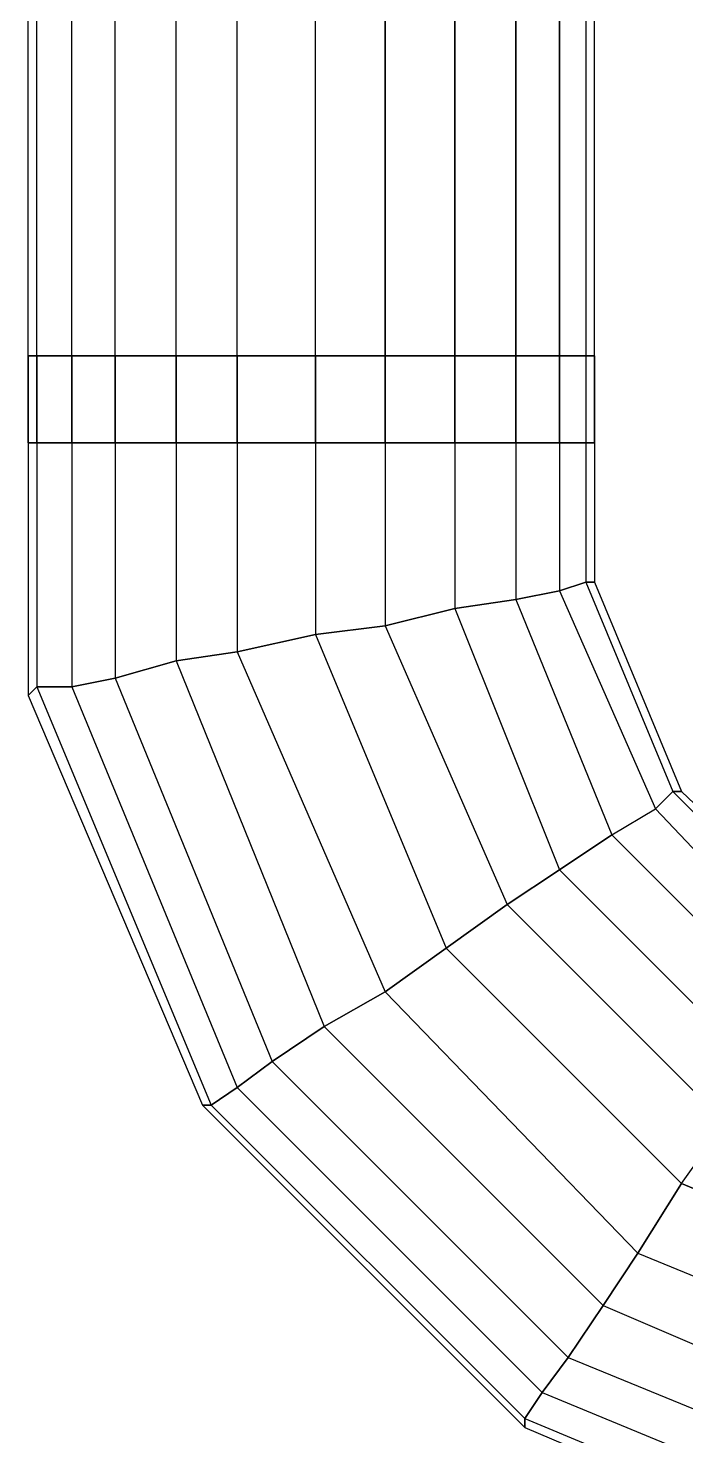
# Model space of a CAD drawing. Header units: metres. Extents: x 114 to 218, y 8 to 180.
# Drawn here: x 139.179 to 140.34, y 46.817 to 49.302 of the extents above; entities that cross this region are included whole.
import ezdxf

# ---------------------------------------------------------------- set-up
doc = ezdxf.new("R2010")
doc.units = ezdxf.units.M
doc.header["$MEASUREMENT"] = 0
doc.layers.add('M-SA4S-Round', color=7, linetype='Continuous')

msp = doc.modelspace()

# ---------------------------------------------------------------- linework, layer by layer
at = {"layer": 'M-SA4S-Round', "color": 140, "true_color": 0x00bfff}
for points in [[(139.1789, 48.5704), (139.1789, 52.6927)], [(139.1943, 48.5704), (139.1943, 52.6927)], [(139.1943, 48.5704), (139.1943, 52.6927)], [(139.2559, 48.5704), (139.2559, 52.6927)], [(139.2559, 48.5704), (139.2559, 52.6927)], [(139.3328, 48.5704), (139.3328, 52.6927)], [(139.3328, 48.5704), (139.3328, 52.6927)], [(139.4404, 48.5704), (139.4404, 52.6927)], [(139.4404, 48.5704), (139.4404, 52.6927)], [(139.5481, 48.5704), (139.5481, 52.6927)], [(139.5481, 48.5704), (139.5481, 52.6927)], [(139.6865, 48.5704), (139.6865, 52.6927), (139.8096, 52.6927), (139.8096, 48.5704), (139.9326, 48.5704)], [(139.6865, 48.5704), (139.6865, 52.6927)], [(139.8096, 52.6927), (139.9326, 52.6927), (139.9326, 48.5704), (140.0403, 48.5704)], [(139.8096, 48.5704), (139.8096, 52.6927)], [(139.9326, 52.6927), (140.0403, 52.6927), (140.0403, 48.5704), (140.1172, 48.5704)], [(139.9326, 48.5704), (139.9326, 52.6927)], [(140.0403, 52.6927), (140.1172, 52.6927), (140.1172, 48.5704), (140.1634, 48.5704)], [(140.0403, 48.5704), (140.0403, 52.6927)], [(140.1172, 52.6927), (140.1634, 52.6927), (140.1634, 48.5704), (140.1788, 48.5704), (140.1788, 52.6927), (140.1634, 52.6927)], [(140.1172, 48.5704), (140.1172, 52.6927)], [(140.1788, 52.6927), (140.1634, 52.6927), (140.1634, 48.5704)], [(139.1943, 48.7242), (139.1789, 48.7242), (139.1789, 48.1243)], [(139.1789, 48.7242), (139.1943, 48.7242), (139.1943, 48.1397)], [(139.1789, 48.7242), (139.1789, 48.7242)], [(139.2559, 48.7242), (139.1943, 48.7242), (139.1943, 48.1397)], [(139.1943, 48.7242), (139.2559, 48.7242), (139.2559, 48.1397)], [(139.1943, 48.7242), (139.1943, 48.7242)], [(139.1943, 48.7242), (139.1943, 48.7242)], [(139.3328, 48.7242), (139.2559, 48.7242), (139.2559, 48.1397)], [(139.2559, 48.7242), (139.3328, 48.7242), (139.3328, 48.155)], [(139.2559, 48.7242), (139.2559, 48.7242)], [(139.2559, 48.7242), (139.2559, 48.7242)], [(139.4404, 48.7242), (139.3328, 48.7242), (139.3328, 48.155)], [(139.3328, 48.7242), (139.4404, 48.7242), (139.4404, 48.1858)], [(139.3328, 48.7242), (139.3328, 48.7242)], [(139.3328, 48.7242), (139.3328, 48.7242)], [(139.5481, 48.7242), (139.4404, 48.7242), (139.4404, 48.1858)], [(139.4404, 48.7242), (139.5481, 48.7242), (139.5481, 48.2012)], [(139.4404, 48.7242), (139.4404, 48.7242)], [(139.4404, 48.7242), (139.4404, 48.7242)], [(139.6865, 48.7242), (139.5481, 48.7242), (139.5481, 48.2012)], [(139.5481, 48.7242), (139.6865, 48.7242), (139.6865, 48.2319)], [(139.8096, 48.7242), (139.6865, 48.7242), (139.6865, 48.2319), (139.5481, 48.2012), (139.8096, 47.6013)], [(139.5481, 48.7242), (139.5481, 48.7242)], [(139.5481, 48.7242), (139.5481, 48.7242)], [(139.6865, 48.7242), (139.8096, 48.7242), (139.8096, 48.2473)], [(139.6865, 48.7242), (139.6865, 48.7242)], [(139.6865, 48.7242), (139.6865, 48.7242)], [(139.8096, 48.7242), (139.9326, 48.7242), (139.9326, 48.2781)], [(139.9326, 48.7242), (139.8096, 48.7242), (139.8096, 48.2473)], [(139.8096, 48.7242), (139.8096, 48.7242)], [(139.8096, 48.7242), (139.8096, 48.7242)], [(139.9326, 48.7242), (140.0403, 48.7242), (140.0403, 48.2935)], [(140.0403, 48.7242), (139.9326, 48.7242), (139.9326, 48.2781)], [(139.9326, 48.7242), (139.9326, 48.7242)], [(139.9326, 48.7242), (139.9326, 48.7242)], [(140.0403, 48.7242), (140.1172, 48.7242), (140.1172, 48.3089)], [(140.1172, 48.7242), (140.0403, 48.7242), (140.0403, 48.2935)], [(140.0403, 48.7242), (140.0403, 48.7242)], [(140.0403, 48.7242), (140.0403, 48.7242)], [(140.1172, 48.7242), (140.1634, 48.7242), (140.1634, 48.3242)], [(140.1634, 48.7242), (140.1172, 48.7242), (140.1172, 48.3089)], [(140.1172, 48.7242), (140.1172, 48.7242)], [(140.1172, 48.7242), (140.1172, 48.7242)], [(140.1634, 48.7242), (140.1788, 48.7242), (140.1788, 48.3242)], [(140.1788, 48.7242), (140.1634, 48.7242), (140.1634, 48.3242)], [(140.1634, 48.7242), (140.1634, 48.7242)], [(140.1634, 48.7242), (140.1634, 48.7242)], [(140.1788, 48.7242), (140.1788, 48.7242)], [(140.1788, 48.5704), (140.1634, 48.5704), (140.1172, 48.5704), (140.0403, 48.5704), (139.9326, 48.5704), (139.8096, 48.5704), (139.6865, 48.5704), (139.5481, 48.5704), (139.4404, 48.5704), (139.3328, 48.5704), (139.2559, 48.5704), (139.1943, 48.5704), (139.1789, 48.5704), (139.1943, 48.5704), (139.2559, 48.5704), (139.3328, 48.5704), (139.4404, 48.5704), (139.5481, 48.5704), (139.6865, 48.5704), (139.8096, 48.5704)], [(139.1789, 48.5704), (139.1789, 48.5704)], [(139.1943, 48.5704), (139.1943, 48.5704)], [(139.1943, 48.5704), (139.1943, 48.5704)], [(139.2559, 48.5704), (139.2559, 48.5704)], [(139.2559, 48.5704), (139.2559, 48.5704)], [(139.3328, 48.5704), (139.3328, 48.5704)], [(139.3328, 48.5704), (139.3328, 48.5704)], [(139.4404, 48.5704), (139.4404, 48.5704)], [(139.4404, 48.5704), (139.4404, 48.5704)], [(139.5481, 48.5704), (139.5481, 48.5704)], [(139.5481, 48.5704), (139.5481, 48.5704)], [(139.6865, 48.5704), (139.6865, 48.5704)], [(139.6865, 48.5704), (139.6865, 48.5704)], [(139.8096, 48.5704), (139.8096, 48.5704)], [(139.8096, 48.5704), (139.8096, 48.5704)], [(139.9326, 48.5704), (139.9326, 48.5704)], [(139.9326, 48.5704), (139.9326, 48.5704)], [(140.0403, 48.5704), (140.0403, 48.5704)], [(140.0403, 48.5704), (140.0403, 48.5704)], [(140.1172, 48.5704), (140.1172, 48.5704)], [(140.1172, 48.5704), (140.1172, 48.5704)], [(140.1634, 48.5704), (140.1634, 48.5704)], [(140.1634, 48.5704), (140.1634, 48.5704)], [(140.1788, 48.5704), (140.1788, 48.5704)], [(140.1172, 48.3089), (140.1634, 48.3242), (140.3172, 47.9551)], [(140.1634, 48.3242), (140.1172, 48.3089), (140.2864, 47.9243)], [(140.1634, 48.3242), (140.1788, 48.3242), (140.3326, 47.9551)], [(140.1788, 48.3242), (140.1634, 48.3242), (140.3172, 47.9551)], [(140.1634, 48.3242), (140.1634, 48.3242)], [(140.1634, 48.3242), (140.1634, 48.3242)], [(140.1788, 48.3242), (140.1788, 48.3242)], [(139.9326, 48.2781), (140.0403, 48.2935), (140.2095, 47.8782)], [(140.0403, 48.2935), (139.9326, 48.2781), (140.1172, 47.8166)], [(140.0403, 48.2935), (140.1172, 48.3089), (140.2864, 47.9243)], [(140.1172, 48.3089), (140.0403, 48.2935), (140.2095, 47.8782)], [(140.0403, 48.2935), (140.0403, 48.2935)], [(140.0403, 48.2935), (140.0403, 48.2935)], [(140.1172, 48.3089), (140.1172, 48.3089)], [(140.1172, 48.3089), (140.1172, 48.3089)], [(139.8096, 48.2473), (139.9326, 48.2781), (140.1172, 47.8166)], [(139.9326, 48.2781), (139.8096, 48.2473), (140.0249, 47.7551)], [(139.9326, 48.2781), (139.9326, 48.2781)], [(139.9326, 48.2781), (139.9326, 48.2781)], [(139.6865, 48.2319), (139.8096, 48.2473), (140.0249, 47.7551)], [(139.8096, 48.2473), (139.6865, 48.2319), (139.9173, 47.6782), (139.8096, 47.6013), (140.2557, 47.1399)], [(139.8096, 48.2473), (139.8096, 48.2473)], [(139.8096, 48.2473), (139.8096, 48.2473)], [(139.5481, 48.2012), (139.6865, 48.2319), (139.9173, 47.6782)], [(139.6865, 48.2319), (139.6865, 48.2319)], [(139.6865, 48.2319), (139.6865, 48.2319)], [(139.5481, 48.2012), (139.4404, 48.1858), (139.7019, 47.5398)], [(139.4404, 48.1858), (139.5481, 48.2012), (139.8096, 47.6013)], [(139.5481, 48.2012), (139.5481, 48.2012)], [(139.5481, 48.2012), (139.5481, 48.2012)], [(139.4404, 48.1858), (139.3328, 48.155), (139.6096, 47.4782)], [(139.3328, 48.155), (139.4404, 48.1858), (139.7019, 47.5398)], [(139.4404, 48.1858), (139.4404, 48.1858)], [(139.4404, 48.1858), (139.4404, 48.1858)], [(139.1943, 48.1397), (139.1789, 48.1243), (139.4866, 47.4013)], [(139.1789, 48.1243), (139.1943, 48.1397), (139.502, 47.4013)], [(139.2559, 48.1397), (139.1943, 48.1397), (139.502, 47.4013)], [(139.1943, 48.1397), (139.2559, 48.1397), (139.5481, 47.4321)], [(139.1943, 48.1397), (139.1943, 48.1397)], [(139.1943, 48.1397), (139.1943, 48.1397)], [(139.3328, 48.155), (139.2559, 48.1397), (139.5481, 47.4321)], [(139.2559, 48.1397), (139.3328, 48.155), (139.6096, 47.4782)], [(139.2559, 48.1397), (139.2559, 48.1397)], [(139.2559, 48.1397), (139.2559, 48.1397)], [(139.3328, 48.155), (139.3328, 48.155)], [(139.3328, 48.155), (139.3328, 48.155)], [(139.1789, 48.1243), (139.1789, 48.1243)], [(140.3172, 47.9551), (140.2864, 47.9243), (140.5787, 47.6167), (140.5325, 47.5552), (140.2095, 47.8782), (140.2864, 47.9243)], [(140.2864, 47.9243), (140.3172, 47.9551)], [(140.5787, 47.6167), (140.6095, 47.6628), (140.3172, 47.9551), (140.3326, 47.9551)], [(140.6095, 47.6628), (140.6248, 47.6782), (140.3326, 47.9551), (140.3172, 47.9551), (140.6095, 47.6628), (140.6248, 47.6782)], [(140.3172, 47.9551), (140.3172, 47.9551)], [(140.3172, 47.9551), (140.3172, 47.9551)], [(140.3326, 47.9551), (140.3326, 47.9551)], [(140.471, 47.4629), (140.5325, 47.5552), (140.2095, 47.8782), (140.2864, 47.9243), (140.5787, 47.6167), (140.5325, 47.5552)], [(140.2864, 47.9243), (140.2864, 47.9243)], [(140.2864, 47.9243), (140.2864, 47.9243)], [(140.4095, 47.3706), (140.471, 47.4629), (140.1172, 47.8166), (140.2095, 47.8782)], [(140.2095, 47.8782), (140.1172, 47.8166), (140.471, 47.4629), (140.5325, 47.5552)], [(140.2095, 47.8782), (140.2095, 47.8782)], [(140.2095, 47.8782), (140.2095, 47.8782)], [(140.3326, 47.2629), (140.4095, 47.3706), (140.0249, 47.7551), (140.1172, 47.8166)], [(140.1172, 47.8166), (140.0249, 47.7551), (140.4095, 47.3706), (140.471, 47.4629)], [(140.1172, 47.8166), (140.1172, 47.8166)], [(140.1172, 47.8166), (140.1172, 47.8166)], [(140.2557, 47.1399), (140.3326, 47.2629), (139.9173, 47.6782), (140.0249, 47.7551)], [(140.0249, 47.7551), (139.9173, 47.6782), (140.3326, 47.2629), (140.4095, 47.3706)], [(140.0249, 47.7551), (140.0249, 47.7551)], [(140.0249, 47.7551), (140.0249, 47.7551)], [(140.1942, 47.0476), (140.2557, 47.1399), (139.8096, 47.6013), (139.9173, 47.6782)], [(139.9173, 47.6782), (139.9173, 47.6782)], [(139.9173, 47.6782), (139.9173, 47.6782)], [(139.8096, 47.6013), (139.7019, 47.5398), (140.1942, 47.0476)], [(139.7019, 47.5398), (139.8096, 47.6013)], [(139.8096, 47.6013), (139.8096, 47.6013)], [(139.8096, 47.6013), (139.8096, 47.6013)], [(139.7019, 47.5398), (139.6096, 47.4782), (140.1326, 46.9553)], [(139.6096, 47.4782), (139.7019, 47.5398), (140.1942, 47.0476)], [(139.7019, 47.5398), (139.7019, 47.5398)], [(139.7019, 47.5398), (139.7019, 47.5398)], [(139.6096, 47.4782), (139.5481, 47.4321), (140.0865, 46.8937)], [(139.5481, 47.4321), (139.6096, 47.4782), (140.1326, 46.9553)], [(139.6096, 47.4782), (139.6096, 47.4782)], [(139.6096, 47.4782), (139.6096, 47.4782)], [(139.5481, 47.4321), (139.502, 47.4013), (140.0557, 46.8476)], [(139.502, 47.4013), (139.5481, 47.4321), (140.0865, 46.8937)], [(139.5481, 47.4321), (139.5481, 47.4321)], [(139.5481, 47.4321), (139.5481, 47.4321)], [(139.502, 47.4013), (139.4866, 47.4013), (140.0557, 46.8322)], [(139.4866, 47.4013), (139.502, 47.4013), (140.0557, 46.8476)], [(139.4866, 47.4013), (139.4866, 47.4013)], [(139.502, 47.4013), (139.502, 47.4013)], [(139.502, 47.4013), (139.502, 47.4013)], [(140.8863, 47.0322), (140.3326, 47.2629), (140.2557, 47.1399), (140.8555, 46.8937), (140.8863, 47.0322)], [(140.3326, 47.2629), (140.8863, 47.0322), (140.8555, 46.8937)], [(140.3326, 47.2629), (140.3326, 47.2629)], [(140.3326, 47.2629), (140.3326, 47.2629)], [(140.2557, 47.1399), (140.1942, 47.0476), (140.8402, 46.7707), (140.8555, 46.8937)], [(140.2557, 47.1399), (140.8555, 46.8937), (140.8402, 46.7707)], [(140.2557, 47.1399), (140.2557, 47.1399)], [(140.2557, 47.1399), (140.2557, 47.1399)], [(140.1942, 47.0476), (140.1326, 46.9553), (140.8094, 46.6784), (140.8402, 46.7707)], [(140.1326, 46.9553), (140.1942, 47.0476), (140.8402, 46.7707), (140.8094, 46.6784)], [(140.1942, 47.0476), (140.1942, 47.0476)], [(140.1942, 47.0476), (140.1942, 47.0476)], [(140.1326, 46.9553), (140.0865, 46.8937), (140.794, 46.6015), (140.8094, 46.6784)], [(140.0865, 46.8937), (140.1326, 46.9553), (140.8094, 46.6784), (140.794, 46.6015)], [(140.1326, 46.9553), (140.1326, 46.9553)], [(140.1326, 46.9553), (140.1326, 46.9553)], [(140.0865, 46.8937), (140.0557, 46.8476), (140.794, 46.54), (140.794, 46.6015)], [(140.0557, 46.8476), (140.0865, 46.8937), (140.794, 46.6015), (140.794, 46.54)], [(140.0865, 46.8937), (140.0865, 46.8937)], [(140.0865, 46.8937), (140.0865, 46.8937)], [(140.0557, 46.8476), (140.0557, 46.8322), (140.7786, 46.5246), (140.794, 46.54)], [(140.0557, 46.8322), (140.0557, 46.8476), (140.794, 46.54), (140.7786, 46.5246)], [(140.0557, 46.8476), (140.0557, 46.8476)], [(140.0557, 46.8476), (140.0557, 46.8476)], [(140.0557, 46.8322), (140.0557, 46.8322)]]:
    msp.add_lwpolyline(points, dxfattribs=at)

doc.saveas('drawing.dxf')
